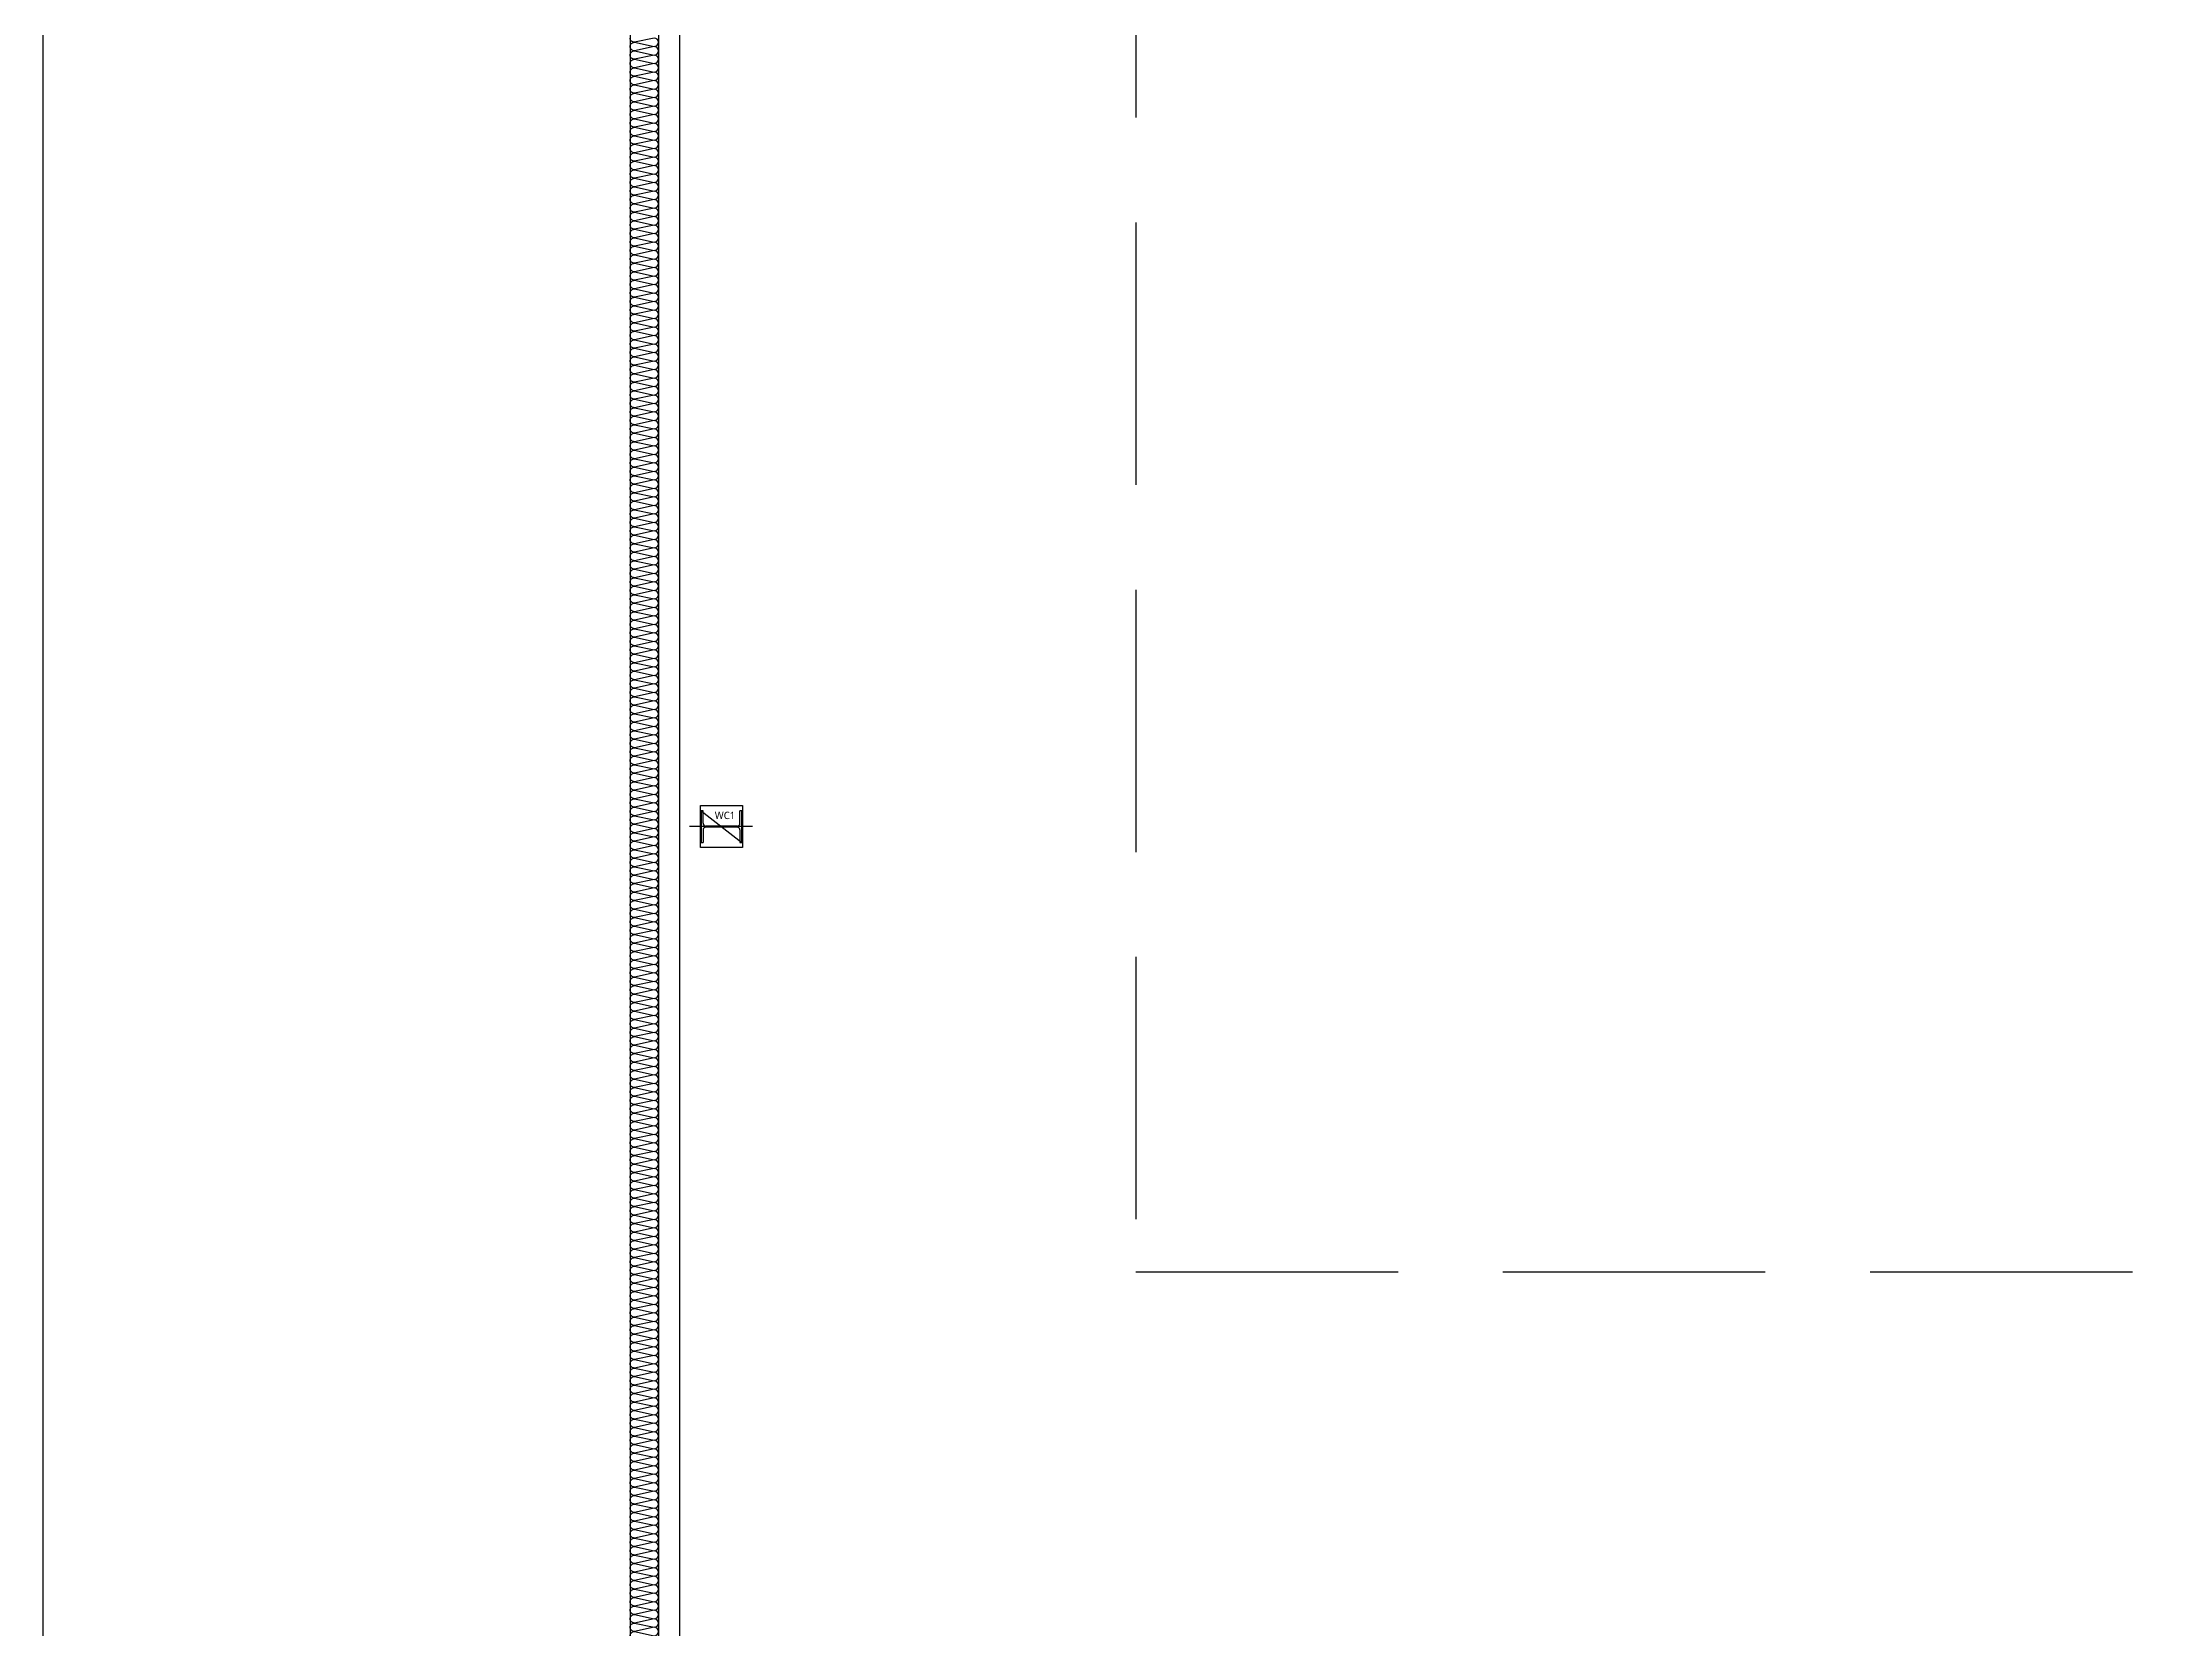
# Model space of a CAD drawing. Header units: millimetres. Extents: x 0 to 420500, y 0 to 297000.
# Drawn here: x 119534 to 129670, y 221182 to 228740 of the extents above; entities that cross this region are included whole.
import ezdxf
from ezdxf.xclip import XClip

# ---------------------------------------------------------------- set-up
doc = ezdxf.new("R2010")
doc.units = ezdxf.units.MM
doc.header["$LTSCALE"] = 5000
doc.header["$XCLIPFRAME"] = 0
doc.linetypes.add('DASH', pattern=[0.35, 0.25, -0.1])
doc.layers.add('arch', color=8, linetype='Continuous')
doc.layers.add('TRAY', color=3, linetype='Continuous')
doc.styles.add('스타일1', font='malgun.ttf')

# ---------------------------------------------------------------- blocks, each defined once
blk = doc.blocks.new('*U51')
at = {"color": 0}
for points in [[(-14883.3, 0, -0.414214), (-14898.3, 15), (-14883.3, 85, 1), (-14913.3, 85), (-14898.3, 15, -0.414214), (-14913.3, 0, 0.414214)], [(-14853.3, 0, -0.414214), (-14868.3, 15), (-14853.3, 85, 1), (-14883.3, 85), (-14868.3, 15, -0.414214), (-14883.3, 0, 0.414214)], [(-14823.3, 0, -0.414214), (-14838.3, 15), (-14823.3, 85, 1), (-14853.3, 85), (-14838.3, 15, -0.414214), (-14853.3, 0, 0.414214)], [(-14793.3, 0, -0.414214), (-14808.3, 15), (-14793.3, 85, 1), (-14823.3, 85), (-14808.3, 15, -0.414214), (-14823.3, 0, 0.414214)], [(-14763.3, 0, -0.414214), (-14778.3, 15), (-14763.3, 85, 1), (-14793.3, 85), (-14778.3, 15, -0.414214), (-14793.3, 0, 0.414214)], [(-14733.3, 0, -0.414214), (-14748.3, 15), (-14733.3, 85, 1), (-14763.3, 85), (-14748.3, 15, -0.414214), (-14763.3, 0, 0.414214)], [(-14703.3, 0, -0.414214), (-14718.3, 15), (-14703.3, 85, 1), (-14733.3, 85), (-14718.3, 15, -0.414214), (-14733.3, 0, 0.414214)], [(-14673.3, 0, -0.414214), (-14688.3, 15), (-14673.3, 85, 1), (-14703.3, 85), (-14688.3, 15, -0.414214), (-14703.3, 0, 0.414214)], [(-14643.3, 0, -0.414214), (-14658.3, 15), (-14643.3, 85, 1), (-14673.3, 85), (-14658.3, 15, -0.414214), (-14673.3, 0, 0.414214)], [(-14613.3, 0, -0.414214), (-14628.3, 15), (-14613.3, 85, 1), (-14643.3, 85), (-14628.3, 15, -0.414214), (-14643.3, 0, 0.414214)], [(-14583.3, 0, -0.414214), (-14598.3, 15), (-14583.3, 85, 1), (-14613.3, 85), (-14598.3, 15, -0.414214), (-14613.3, 0, 0.414214)], [(-14553.3, 0, -0.414214), (-14568.3, 15), (-14553.3, 85, 1), (-14583.3, 85), (-14568.3, 15, -0.414214), (-14583.3, 0, 0.414214)], [(-14523.3, 0, -0.414214), (-14538.3, 15), (-14523.3, 85, 1), (-14553.3, 85), (-14538.3, 15, -0.414214), (-14553.3, 0, 0.414214)], [(-14493.3, 0, -0.414214), (-14508.3, 15), (-14493.3, 85, 1), (-14523.3, 85), (-14508.3, 15, -0.414214), (-14523.3, 0, 0.414214)], [(-14463.3, 0, -0.414214), (-14478.3, 15), (-14463.3, 85, 1), (-14493.3, 85), (-14478.3, 15, -0.414214), (-14493.3, 0, 0.414214)], [(-14433.3, 0, -0.414214), (-14448.3, 15), (-14433.3, 85, 1), (-14463.3, 85), (-14448.3, 15, -0.414214), (-14463.3, 0, 0.414214)], [(-14403.3, 0, -0.414214), (-14418.3, 15), (-14403.3, 85, 1), (-14433.3, 85), (-14418.3, 15, -0.414214), (-14433.3, 0, 0.414214)], [(-14373.3, 0, -0.414214), (-14388.3, 15), (-14373.3, 85, 1), (-14403.3, 85), (-14388.3, 15, -0.414214), (-14403.3, 0, 0.414214)], [(-14343.3, 0, -0.414214), (-14358.3, 15), (-14343.3, 85, 1), (-14373.3, 85), (-14358.3, 15, -0.414214), (-14373.3, 0, 0.414214)], [(-14313.3, 0, -0.414214), (-14328.3, 15), (-14313.3, 85, 1), (-14343.3, 85), (-14328.3, 15, -0.414214), (-14343.3, 0, 0.414214)], [(-14283.3, 0, -0.414214), (-14298.3, 15), (-14283.3, 85, 1), (-14313.3, 85), (-14298.3, 15, -0.414214), (-14313.3, 0, 0.414214)], [(-14253.3, 0, -0.414214), (-14268.3, 15), (-14253.3, 85, 1), (-14283.3, 85), (-14268.3, 15, -0.414214), (-14283.3, 0, 0.414214)], [(-14223.3, 0, -0.414214), (-14238.3, 15), (-14223.3, 85, 1), (-14253.3, 85), (-14238.3, 15, -0.414214), (-14253.3, 0, 0.414214)], [(-14193.3, 0, -0.414214), (-14208.3, 15), (-14193.3, 85, 1), (-14223.3, 85), (-14208.3, 15, -0.414214), (-14223.3, 0, 0.414214)], [(-14163.3, 0, -0.414214), (-14178.3, 15), (-14163.3, 85, 1), (-14193.3, 85), (-14178.3, 15, -0.414214), (-14193.3, 0, 0.414214)], [(-14133.3, 0, -0.414214), (-14148.3, 15), (-14133.3, 85, 1), (-14163.3, 85), (-14148.3, 15, -0.414214), (-14163.3, 0, 0.414214)], [(-14103.3, 0, -0.414214), (-14118.3, 15), (-14103.3, 85, 1), (-14133.3, 85), (-14118.3, 15, -0.414214), (-14133.3, 0, 0.414214)], [(-14073.3, 0, -0.414214), (-14088.3, 15), (-14073.3, 85, 1), (-14103.3, 85), (-14088.3, 15, -0.414214), (-14103.3, 0, 0.414214)], [(-14043.3, 0, -0.414214), (-14058.3, 15), (-14043.3, 85, 1), (-14073.3, 85), (-14058.3, 15, -0.414214), (-14073.3, 0, 0.414214)], [(-14013.3, 0, -0.414214), (-14028.3, 15), (-14013.3, 85, 1), (-14043.3, 85), (-14028.3, 15, -0.414214), (-14043.3, 0, 0.414214)], [(-13983.3, 0, -0.414214), (-13998.3, 15), (-13983.3, 85, 1), (-14013.3, 85), (-13998.3, 15, -0.414214), (-14013.3, 0, 0.414214)], [(-13953.3, 0, -0.414214), (-13968.3, 15), (-13953.3, 85, 1), (-13983.3, 85), (-13968.3, 15, -0.414214), (-13983.3, 0, 0.414214)], [(-13923.3, 0, -0.414214), (-13938.3, 15), (-13923.3, 85, 1), (-13953.3, 85), (-13938.3, 15, -0.414214), (-13953.3, 0, 0.414214)], [(-13893.3, 0, -0.414214), (-13908.3, 15), (-13893.3, 85, 1), (-13923.3, 85), (-13908.3, 15, -0.414214), (-13923.3, 0, 0.414214)], [(-13863.3, 0, -0.414214), (-13878.3, 15), (-13863.3, 85, 1), (-13893.3, 85), (-13878.3, 15, -0.414214), (-13893.3, 0, 0.414214)], [(-13833.3, 0, -0.414214), (-13848.3, 15), (-13833.3, 85, 1), (-13863.3, 85), (-13848.3, 15, -0.414214), (-13863.3, 0, 0.414214)], [(-13803.3, 0, -0.414214), (-13818.3, 15), (-13803.3, 85, 1), (-13833.3, 85), (-13818.3, 15, -0.414214), (-13833.3, 0, 0.414214)], [(-13773.3, 0, -0.414214), (-13788.3, 15), (-13773.3, 85, 1), (-13803.3, 85), (-13788.3, 15, -0.414214), (-13803.3, 0, 0.414214)], [(-13743.3, 0, -0.414214), (-13758.3, 15), (-13743.3, 85, 1), (-13773.3, 85), (-13758.3, 15, -0.414214), (-13773.3, 0, 0.414214)], [(-13713.3, 0, -0.414214), (-13728.3, 15), (-13713.3, 85, 1), (-13743.3, 85), (-13728.3, 15, -0.414214), (-13743.3, 0, 0.414214)], [(-13683.3, 0, -0.414214), (-13698.3, 15), (-13683.3, 85, 1), (-13713.3, 85), (-13698.3, 15, -0.414214), (-13713.3, 0, 0.414214)], [(-13653.3, 0, -0.414214), (-13668.3, 15), (-13653.3, 85, 1), (-13683.3, 85), (-13668.3, 15, -0.414214), (-13683.3, 0, 0.414214)], [(-13623.3, 0, -0.414214), (-13638.3, 15), (-13623.3, 85, 1), (-13653.3, 85), (-13638.3, 15, -0.414214), (-13653.3, 0, 0.414214)], [(-13593.3, 0, -0.414214), (-13608.3, 15), (-13593.3, 85, 1), (-13623.3, 85), (-13608.3, 15, -0.414214), (-13623.3, 0, 0.414214)], [(-13563.3, 0, -0.414214), (-13578.3, 15), (-13563.3, 85, 1), (-13593.3, 85), (-13578.3, 15, -0.414214), (-13593.3, 0, 0.414214)], [(-13533.3, 0, -0.414214), (-13548.3, 15), (-13533.3, 85, 1), (-13563.3, 85), (-13548.3, 15, -0.414214), (-13563.3, 0, 0.414214)], [(-13503.3, 0, -0.414214), (-13518.3, 15), (-13503.3, 85, 1), (-13533.3, 85), (-13518.3, 15, -0.414214), (-13533.3, 0, 0.414214)], [(-13473.3, 0, -0.414214), (-13488.3, 15), (-13473.3, 85, 1), (-13503.3, 85), (-13488.3, 15, -0.414214), (-13503.3, 0, 0.414214)], [(-13443.3, 0, -0.414214), (-13458.3, 15), (-13443.3, 85, 1), (-13473.3, 85), (-13458.3, 15, -0.414214), (-13473.3, 0, 0.414214)], [(-13413.3, 0, -0.414214), (-13428.3, 15), (-13413.3, 85, 1), (-13443.3, 85), (-13428.3, 15, -0.414214), (-13443.3, 0, 0.414214)], [(-13383.3, 0, -0.414214), (-13398.3, 15), (-13383.3, 85, 1), (-13413.3, 85), (-13398.3, 15, -0.414214), (-13413.3, 0, 0.414214)], [(-13353.3, 0, -0.414214), (-13368.3, 15), (-13353.3, 85, 1), (-13383.3, 85), (-13368.3, 15, -0.414214), (-13383.3, 0, 0.414214)], [(-13323.3, 0, -0.414214), (-13338.3, 15), (-13323.3, 85, 1), (-13353.3, 85), (-13338.3, 15, -0.414214), (-13353.3, 0, 0.414214)], [(-13293.3, 0, -0.414214), (-13308.3, 15), (-13293.3, 85, 1), (-13323.3, 85), (-13308.3, 15, -0.414214), (-13323.3, 0, 0.414214)], [(-13263.3, 0, -0.414214), (-13278.3, 15), (-13263.3, 85, 1), (-13293.3, 85), (-13278.3, 15, -0.414214), (-13293.3, 0, 0.414214)], [(-13233.3, 0, -0.414214), (-13248.3, 15), (-13233.3, 85, 1), (-13263.3, 85), (-13248.3, 15, -0.414214), (-13263.3, 0, 0.414214)], [(-13203.3, 0, -0.414214), (-13218.3, 15), (-13203.3, 85, 1), (-13233.3, 85), (-13218.3, 15, -0.414214), (-13233.3, 0, 0.414214)], [(-13173.3, 0, -0.414214), (-13188.3, 15), (-13173.3, 85, 1), (-13203.3, 85), (-13188.3, 15, -0.414214), (-13203.3, 0, 0.414214)], [(-13143.3, 0, -0.414214), (-13158.3, 15), (-13143.3, 85, 1), (-13173.3, 85), (-13158.3, 15, -0.414214), (-13173.3, 0, 0.414214)], [(-13113.3, 0, -0.414214), (-13128.3, 15), (-13113.3, 85, 1), (-13143.3, 85), (-13128.3, 15, -0.414214), (-13143.3, 0, 0.414214)], [(-13083.3, 0, -0.414214), (-13098.3, 15), (-13083.3, 85, 1), (-13113.3, 85), (-13098.3, 15, -0.414214), (-13113.3, 0, 0.414214)], [(-13053.3, 0, -0.414214), (-13068.3, 15), (-13053.3, 85, 1), (-13083.3, 85), (-13068.3, 15, -0.414214), (-13083.3, 0, 0.414214)], [(-13023.3, 0, -0.414214), (-13038.3, 15), (-13023.3, 85, 1), (-13053.3, 85), (-13038.3, 15, -0.414214), (-13053.3, 0, 0.414214)], [(-12993.3, 0, -0.414214), (-13008.3, 15), (-12993.3, 85, 1), (-13023.3, 85), (-13008.3, 15, -0.414214), (-13023.3, 0, 0.414214)], [(-12963.3, 0, -0.414214), (-12978.3, 15), (-12963.3, 85, 1), (-12993.3, 85), (-12978.3, 15, -0.414214), (-12993.3, 0, 0.414214)], [(-12933.3, 0, -0.414214), (-12948.3, 15), (-12933.3, 85, 1), (-12963.3, 85), (-12948.3, 15, -0.414214), (-12963.3, 0, 0.414214)], [(-12903.3, 0, -0.414214), (-12918.3, 15), (-12903.3, 85, 1), (-12933.3, 85), (-12918.3, 15, -0.414214), (-12933.3, 0, 0.414214)], [(-12873.3, 0, -0.414214), (-12888.3, 15), (-12873.3, 85, 1), (-12903.3, 85), (-12888.3, 15, -0.414214), (-12903.3, 0, 0.414214)], [(-12843.3, 0, -0.414214), (-12858.3, 15), (-12843.3, 85, 1), (-12873.3, 85), (-12858.3, 15, -0.414214), (-12873.3, 0, 0.414214)], [(-12813.3, 0, -0.414214), (-12828.3, 15), (-12813.3, 85, 1), (-12843.3, 85), (-12828.3, 15, -0.414214), (-12843.3, 0, 0.414214)], [(-12783.3, 0, -0.414214), (-12798.3, 15), (-12783.3, 85, 1), (-12813.3, 85), (-12798.3, 15, -0.414214), (-12813.3, 0, 0.414214)], [(-12753.3, 0, -0.414214), (-12768.3, 15), (-12753.3, 85, 1), (-12783.3, 85), (-12768.3, 15, -0.414214), (-12783.3, 0, 0.414214)], [(-12723.3, 0, -0.414214), (-12738.3, 15), (-12723.3, 85, 1), (-12753.3, 85), (-12738.3, 15, -0.414214), (-12753.3, 0, 0.414214)], [(-12693.3, 0, -0.414214), (-12708.3, 15), (-12693.3, 85, 1), (-12723.3, 85), (-12708.3, 15, -0.414214), (-12723.3, 0, 0.414214)], [(-12663.3, 0, -0.414214), (-12678.3, 15), (-12663.3, 85, 1), (-12693.3, 85), (-12678.3, 15, -0.414214), (-12693.3, 0, 0.414214)], [(-12633.3, 0, -0.414214), (-12648.3, 15), (-12633.3, 85, 1), (-12663.3, 85), (-12648.3, 15, -0.414214), (-12663.3, 0, 0.414214)], [(-12603.3, 0, -0.414214), (-12618.3, 15), (-12603.3, 85, 1), (-12633.3, 85), (-12618.3, 15, -0.414214), (-12633.3, 0, 0.414214)], [(-12573.3, 0, -0.414214), (-12588.3, 15), (-12573.3, 85, 1), (-12603.3, 85), (-12588.3, 15, -0.414214), (-12603.3, 0, 0.414214)], [(-12543.3, 0, -0.414214), (-12558.3, 15), (-12543.3, 85, 1), (-12573.3, 85), (-12558.3, 15, -0.414214), (-12573.3, 0, 0.414214)], [(-12513.3, 0, -0.414214), (-12528.3, 15), (-12513.3, 85, 1), (-12543.3, 85), (-12528.3, 15, -0.414214), (-12543.3, 0, 0.414214)], [(-12483.3, 0, -0.414214), (-12498.3, 15), (-12483.3, 85, 1), (-12513.3, 85), (-12498.3, 15, -0.414214), (-12513.3, 0, 0.414214)], [(-12453.3, 0, -0.414214), (-12468.3, 15), (-12453.3, 85, 1), (-12483.3, 85), (-12468.3, 15, -0.414214), (-12483.3, 0, 0.414214)], [(-12423.3, 0, -0.414214), (-12438.3, 15), (-12423.3, 85, 1), (-12453.3, 85), (-12438.3, 15, -0.414214), (-12453.3, 0, 0.414214)], [(-12393.3, 0, -0.414214), (-12408.3, 15), (-12393.3, 85, 1), (-12423.3, 85), (-12408.3, 15, -0.414214), (-12423.3, 0, 0.414214)], [(-12363.3, 0, -0.414214), (-12378.3, 15), (-12363.3, 85, 1), (-12393.3, 85), (-12378.3, 15, -0.414214), (-12393.3, 0, 0.414214)], [(-12333.3, 0, -0.414214), (-12348.3, 15), (-12333.3, 85, 1), (-12363.3, 85), (-12348.3, 15, -0.414214), (-12363.3, 0, 0.414214)], [(-12303.3, 0, -0.414214), (-12318.3, 15), (-12303.3, 85, 1), (-12333.3, 85), (-12318.3, 15, -0.414214), (-12333.3, 0, 0.414214)], [(-12273.3, 0, -0.414214), (-12288.3, 15), (-12273.3, 85, 1), (-12303.3, 85), (-12288.3, 15, -0.414214), (-12303.3, 0, 0.414214)], [(-12243.3, 0, -0.414214), (-12258.3, 15), (-12243.3, 85, 1), (-12273.3, 85), (-12258.3, 15, -0.414214), (-12273.3, 0, 0.414214)], [(-12213.3, 0, -0.414214), (-12228.3, 15), (-12213.3, 85, 1), (-12243.3, 85), (-12228.3, 15, -0.414214), (-12243.3, 0, 0.414214)], [(-12183.3, 0, -0.414214), (-12198.3, 15), (-12183.3, 85, 1), (-12213.3, 85), (-12198.3, 15, -0.414214), (-12213.3, 0, 0.414214)], [(-12153.3, 0, -0.414214), (-12168.3, 15), (-12153.3, 85, 1), (-12183.3, 85), (-12168.3, 15, -0.414214), (-12183.3, 0, 0.414214)], [(-12123.3, 0, -0.414214), (-12138.3, 15), (-12123.3, 85, 1), (-12153.3, 85), (-12138.3, 15, -0.414214), (-12153.3, 0, 0.414214)], [(-12093.3, 0, -0.414214), (-12108.3, 15), (-12093.3, 85, 1), (-12123.3, 85), (-12108.3, 15, -0.414214), (-12123.3, 0, 0.414214)], [(-12063.3, 0, -0.414214), (-12078.3, 15), (-12063.3, 85, 1), (-12093.3, 85), (-12078.3, 15, -0.414214), (-12093.3, 0, 0.414214)], [(-12033.3, 0, -0.414214), (-12048.3, 15), (-12033.3, 85, 1), (-12063.3, 85), (-12048.3, 15, -0.414214), (-12063.3, 0, 0.414214)], [(-12003.3, 0, -0.414214), (-12018.3, 15), (-12003.3, 85, 1), (-12033.3, 85), (-12018.3, 15, -0.414214), (-12033.3, 0, 0.414214)], [(-11973.3, 0, -0.414214), (-11988.3, 15), (-11973.3, 85, 1), (-12003.3, 85), (-11988.3, 15, -0.414214), (-12003.3, 0, 0.414214)], [(-11943.3, 0, -0.414214), (-11958.3, 15), (-11943.3, 85, 1), (-11973.3, 85), (-11958.3, 15, -0.414214), (-11973.3, 0, 0.414214)], [(-11913.3, 0, -0.414214), (-11928.3, 15), (-11913.3, 85, 1), (-11943.3, 85), (-11928.3, 15, -0.414214), (-11943.3, 0, 0.414214)], [(-11883.3, 0, -0.414214), (-11898.3, 15), (-11883.3, 85, 1), (-11913.3, 85), (-11898.3, 15, -0.414214), (-11913.3, 0, 0.414214)], [(-11853.3, 0, -0.414214), (-11868.3, 15), (-11853.3, 85, 1), (-11883.3, 85), (-11868.3, 15, -0.414214), (-11883.3, 0, 0.414214)], [(-11823.3, 0, -0.414214), (-11838.3, 15), (-11823.3, 85, 1), (-11853.3, 85), (-11838.3, 15, -0.414214), (-11853.3, 0, 0.414214)], [(-11793.3, 0, -0.414214), (-11808.3, 15), (-11793.3, 85, 1), (-11823.3, 85), (-11808.3, 15, -0.414214), (-11823.3, 0, 0.414214)], [(-11763.3, 0, -0.414214), (-11778.3, 15), (-11763.3, 85, 1), (-11793.3, 85), (-11778.3, 15, -0.414214), (-11793.3, 0, 0.414214)], [(-11733.3, 0, -0.414214), (-11748.3, 15), (-11733.3, 85, 1), (-11763.3, 85), (-11748.3, 15, -0.414214), (-11763.3, 0, 0.414214)], [(-11703.3, 0, -0.414214), (-11718.3, 15), (-11703.3, 85, 1), (-11733.3, 85), (-11718.3, 15, -0.414214), (-11733.3, 0, 0.414214)], [(-11673.3, 0, -0.414214), (-11688.3, 15), (-11673.3, 85, 1), (-11703.3, 85), (-11688.3, 15, -0.414214), (-11703.3, 0, 0.414214)], [(-11643.3, 0, -0.414214), (-11658.3, 15), (-11643.3, 85, 1), (-11673.3, 85), (-11658.3, 15, -0.414214), (-11673.3, 0, 0.414214)], [(-11613.3, 0, -0.414214), (-11628.3, 15), (-11613.3, 85, 1), (-11643.3, 85), (-11628.3, 15, -0.414214), (-11643.3, 0, 0.414214)], [(-11583.3, 0, -0.414214), (-11598.3, 15), (-11583.3, 85, 1), (-11613.3, 85), (-11598.3, 15, -0.414214), (-11613.3, 0, 0.414214)], [(-11553.3, 0, -0.414214), (-11568.3, 15), (-11553.3, 85, 1), (-11583.3, 85), (-11568.3, 15, -0.414214), (-11583.3, 0, 0.414214)], [(-11523.3, 0, -0.414214), (-11538.3, 15), (-11523.3, 85, 1), (-11553.3, 85), (-11538.3, 15, -0.414214), (-11553.3, 0, 0.414214)], [(-11493.3, 0, -0.414214), (-11508.3, 15), (-11493.3, 85, 1), (-11523.3, 85), (-11508.3, 15, -0.414214), (-11523.3, 0, 0.414214)], [(-11463.3, 0, -0.414214), (-11478.3, 15), (-11463.3, 85, 1), (-11493.3, 85), (-11478.3, 15, -0.414214), (-11493.3, 0, 0.414214)], [(-11433.3, 0, -0.414214), (-11448.3, 15), (-11433.3, 85, 1), (-11463.3, 85), (-11448.3, 15, -0.414214), (-11463.3, 0, 0.414214)], [(-11403.3, 0, -0.414214), (-11418.3, 15), (-11403.3, 85, 1), (-11433.3, 85), (-11418.3, 15, -0.414214), (-11433.3, 0, 0.414214)], [(-11373.3, 0, -0.414214), (-11388.3, 15), (-11373.3, 85, 1), (-11403.3, 85), (-11388.3, 15, -0.414214), (-11403.3, 0, 0.414214)], [(-11343.3, 0, -0.414214), (-11358.3, 15), (-11343.3, 85, 1), (-11373.3, 85), (-11358.3, 15, -0.414214), (-11373.3, 0, 0.414214)], [(-11313.3, 0, -0.414214), (-11328.3, 15), (-11313.3, 85, 1), (-11343.3, 85), (-11328.3, 15, -0.414214), (-11343.3, 0, 0.414214)], [(-11283.3, 0, -0.414214), (-11298.3, 15), (-11283.3, 85, 1), (-11313.3, 85), (-11298.3, 15, -0.414214), (-11313.3, 0, 0.414214)], [(-11253.3, 0, -0.414214), (-11268.3, 15), (-11253.3, 85, 1), (-11283.3, 85), (-11268.3, 15, -0.414214), (-11283.3, 0, 0.414214)], [(-11223.3, 0, -0.414214), (-11238.3, 15), (-11223.3, 85, 1), (-11253.3, 85), (-11238.3, 15, -0.414214), (-11253.3, 0, 0.414214)], [(-11193.3, 0, -0.414214), (-11208.3, 15), (-11193.3, 85, 1), (-11223.3, 85), (-11208.3, 15, -0.414214), (-11223.3, 0, 0.414214)], [(-11163.3, 0, -0.414214), (-11178.3, 15), (-11163.3, 85, 1), (-11193.3, 85), (-11178.3, 15, -0.414214), (-11193.3, 0, 0.414214)], [(-11133.3, 0, -0.414214), (-11148.3, 15), (-11133.3, 85, 1), (-11163.3, 85), (-11148.3, 15, -0.414214), (-11163.3, 0, 0.414214)], [(-11103.3, 0, -0.414214), (-11118.3, 15), (-11103.3, 85, 1), (-11133.3, 85), (-11118.3, 15, -0.414214), (-11133.3, 0, 0.414214)], [(-11073.3, 0, -0.414214), (-11088.3, 15), (-11073.3, 85, 1), (-11103.3, 85), (-11088.3, 15, -0.414214), (-11103.3, 0, 0.414214)], [(-11043.3, 0, -0.414214), (-11058.3, 15), (-11043.3, 85, 1), (-11073.3, 85), (-11058.3, 15, -0.414214), (-11073.3, 0, 0.414214)], [(-11013.3, 0, -0.414214), (-11028.3, 15), (-11013.3, 85, 1), (-11043.3, 85), (-11028.3, 15, -0.414214), (-11043.3, 0, 0.414214)], [(-10983.3, 0, -0.414214), (-10998.3, 15), (-10983.3, 85, 1), (-11013.3, 85), (-10998.3, 15, -0.414214), (-11013.3, 0, 0.414214)], [(-10953.3, 0, -0.414214), (-10968.3, 15), (-10953.3, 85, 1), (-10983.3, 85), (-10968.3, 15, -0.414214), (-10983.3, 0, 0.414214)], [(-10923.3, 0, -0.414214), (-10938.3, 15), (-10923.3, 85, 1), (-10953.3, 85), (-10938.3, 15, -0.414214), (-10953.3, 0, 0.414214)], [(-10893.3, 0, -0.414214), (-10908.3, 15), (-10893.3, 85, 1), (-10923.3, 85), (-10908.3, 15, -0.414214), (-10923.3, 0, 0.414214)], [(-10863.3, 0, -0.414214), (-10878.3, 15), (-10863.3, 85, 1), (-10893.3, 85), (-10878.3, 15, -0.414214), (-10893.3, 0, 0.414214)], [(-10833.3, 0, -0.414214), (-10848.3, 15), (-10833.3, 85, 1), (-10863.3, 85), (-10848.3, 15, -0.414214), (-10863.3, 0, 0.414214)], [(-10803.3, 0, -0.414214), (-10818.3, 15), (-10803.3, 85, 1), (-10833.3, 85), (-10818.3, 15, -0.414214), (-10833.3, 0, 0.414214)], [(-10773.3, 0, -0.414214), (-10788.3, 15), (-10773.3, 85, 1), (-10803.3, 85), (-10788.3, 15, -0.414214), (-10803.3, 0, 0.414214)], [(-10743.3, 0, -0.414214), (-10758.3, 15), (-10743.3, 85, 1), (-10773.3, 85), (-10758.3, 15, -0.414214), (-10773.3, 0, 0.414214)], [(-10713.3, 0, -0.414214), (-10728.3, 15), (-10713.3, 85, 1), (-10743.3, 85), (-10728.3, 15, -0.414214), (-10743.3, 0, 0.414214)], [(-10683.3, 0, -0.414214), (-10698.3, 15), (-10683.3, 85, 1), (-10713.3, 85), (-10698.3, 15, -0.414214), (-10713.3, 0, 0.414214)], [(-10653.3, 0, -0.414214), (-10668.3, 15), (-10653.3, 85, 1), (-10683.3, 85), (-10668.3, 15, -0.414214), (-10683.3, 0, 0.414214)], [(-10623.3, 0, -0.414214), (-10638.3, 15), (-10623.3, 85, 1), (-10653.3, 85), (-10638.3, 15, -0.414214), (-10653.3, 0, 0.414214)], [(-10593.3, 0, -0.414214), (-10608.3, 15), (-10593.3, 85, 1), (-10623.3, 85), (-10608.3, 15, -0.414214), (-10623.3, 0, 0.414214)], [(-10563.3, 0, -0.414214), (-10578.3, 15), (-10563.3, 85, 1), (-10593.3, 85), (-10578.3, 15, -0.414214), (-10593.3, 0, 0.414214)], [(-10533.3, 0, -0.414214), (-10548.3, 15), (-10533.3, 85, 1), (-10563.3, 85), (-10548.3, 15, -0.414214), (-10563.3, 0, 0.414214)], [(-10503.3, 0, -0.414214), (-10518.3, 15), (-10503.3, 85, 1), (-10533.3, 85), (-10518.3, 15, -0.414214), (-10533.3, 0, 0.414214)], [(-10473.3, 0, -0.414214), (-10488.3, 15), (-10473.3, 85, 1), (-10503.3, 85), (-10488.3, 15, -0.414214), (-10503.3, 0, 0.414214)], [(-10443.3, 0, -0.414214), (-10458.3, 15), (-10443.3, 85, 1), (-10473.3, 85), (-10458.3, 15, -0.414214), (-10473.3, 0, 0.414214)], [(-10413.3, 0, -0.414214), (-10428.3, 15), (-10413.3, 85, 1), (-10443.3, 85), (-10428.3, 15, -0.414214), (-10443.3, 0, 0.414214)], [(-10383.3, 0, -0.414214), (-10398.3, 15), (-10383.3, 85, 1), (-10413.3, 85), (-10398.3, 15, -0.414214), (-10413.3, 0, 0.414214)], [(-10353.3, 0, -0.414214), (-10368.3, 15), (-10353.3, 85, 1), (-10383.3, 85), (-10368.3, 15, -0.414214), (-10383.3, 0, 0.414214)], [(-10323.3, 0, -0.414214), (-10338.3, 15), (-10323.3, 85, 1), (-10353.3, 85), (-10338.3, 15, -0.414214), (-10353.3, 0, 0.414214)], [(-10293.3, 0, -0.414214), (-10308.3, 15), (-10293.3, 85, 1), (-10323.3, 85), (-10308.3, 15, -0.414214), (-10323.3, 0, 0.414214)], [(-10263.3, 0, -0.414214), (-10278.3, 15), (-10263.3, 85, 1), (-10293.3, 85), (-10278.3, 15, -0.414214), (-10293.3, 0, 0.414214)], [(-10233.3, 0, -0.414214), (-10248.3, 15), (-10233.3, 85, 1), (-10263.3, 85), (-10248.3, 15, -0.414214), (-10263.3, 0, 0.414214)], [(-10203.3, 0, -0.414214), (-10218.3, 15), (-10203.3, 85, 1), (-10233.3, 85), (-10218.3, 15, -0.414214), (-10233.3, 0, 0.414214)], [(-10173.3, 0, -0.414214), (-10188.3, 15), (-10173.3, 85, 1), (-10203.3, 85), (-10188.3, 15, -0.414214), (-10203.3, 0, 0.414214)], [(-10143.3, 0, -0.414214), (-10158.3, 15), (-10143.3, 85, 1), (-10173.3, 85), (-10158.3, 15, -0.414214), (-10173.3, 0, 0.414214)], [(-10113.3, 0, -0.414214), (-10128.3, 15), (-10113.3, 85, 1), (-10143.3, 85), (-10128.3, 15, -0.414214), (-10143.3, 0, 0.414214)], [(-10083.3, 0, -0.414214), (-10098.3, 15), (-10083.3, 85, 1), (-10113.3, 85), (-10098.3, 15, -0.414214), (-10113.3, 0, 0.414214)], [(-10053.3, 0, -0.414214), (-10068.3, 15), (-10053.3, 85, 1), (-10083.3, 85), (-10068.3, 15, -0.414214), (-10083.3, 0, 0.414214)], [(-10023.3, 0, -0.414214), (-10038.3, 15), (-10023.3, 85, 1), (-10053.3, 85), (-10038.3, 15, -0.414214), (-10053.3, 0, 0.414214)], [(-9993.3, 0, -0.414214), (-10008.3, 15), (-9993.3, 85, 1), (-10023.3, 85), (-10008.3, 15, -0.414214), (-10023.3, 0, 0.414214)], [(-9963.3, 0, -0.414214), (-9978.3, 15), (-9963.3, 85, 1), (-9993.3, 85), (-9978.3, 15, -0.414214), (-9993.3, 0, 0.414214)], [(-9933.3, 0, -0.414214), (-9948.3, 15), (-9933.3, 85, 1), (-9963.3, 85), (-9948.3, 15, -0.414214), (-9963.3, 0, 0.414214)], [(-9903.3, 0, -0.414214), (-9918.3, 15), (-9903.3, 85, 1), (-9933.3, 85), (-9918.3, 15, -0.414214), (-9933.3, 0, 0.414214)], [(-9873.3, 0, -0.414214), (-9888.3, 15), (-9873.3, 85, 1), (-9903.3, 85), (-9888.3, 15, -0.414214), (-9903.3, 0, 0.414214)], [(-9843.3, 0, -0.414214), (-9858.3, 15), (-9843.3, 85, 1), (-9873.3, 85), (-9858.3, 15, -0.414214), (-9873.3, 0, 0.414214)], [(-9813.3, 0, -0.414214), (-9828.3, 15), (-9813.3, 85, 1), (-9843.3, 85), (-9828.3, 15, -0.414214), (-9843.3, 0, 0.414214)], [(-9783.3, 0, -0.414214), (-9798.3, 15), (-9783.3, 85, 1), (-9813.3, 85), (-9798.3, 15, -0.414214), (-9813.3, 0, 0.414214)], [(-9753.3, 0, -0.414214), (-9768.3, 15), (-9753.3, 85, 1), (-9783.3, 85), (-9768.3, 15, -0.414214), (-9783.3, 0, 0.414214)], [(-9723.3, 0, -0.414214), (-9738.3, 15), (-9723.3, 85, 1), (-9753.3, 85), (-9738.3, 15, -0.414214), (-9753.3, 0, 0.414214)], [(-9693.3, 0, -0.414214), (-9708.3, 15), (-9693.3, 85, 1), (-9723.3, 85), (-9708.3, 15, -0.414214), (-9723.3, 0, 0.414214)], [(-9663.3, 0, -0.414214), (-9678.3, 15), (-9663.3, 85, 1), (-9693.3, 85), (-9678.3, 15, -0.414214), (-9693.3, 0, 0.414214)], [(-9633.3, 0, -0.414214), (-9648.3, 15), (-9633.3, 85, 1), (-9663.3, 85), (-9648.3, 15, -0.414214), (-9663.3, 0, 0.414214)], [(-9603.3, 0, -0.414214), (-9618.3, 15), (-9603.3, 85, 1), (-9633.3, 85), (-9618.3, 15, -0.414214), (-9633.3, 0, 0.414214)], [(-9573.3, 0, -0.414214), (-9588.3, 15), (-9573.3, 85, 1), (-9603.3, 85), (-9588.3, 15, -0.414214), (-9603.3, 0, 0.414214)], [(-9543.3, 0, -0.414214), (-9558.3, 15), (-9543.3, 85, 1), (-9573.3, 85), (-9558.3, 15, -0.414214), (-9573.3, 0, 0.414214)], [(-9513.3, 0, -0.414214), (-9528.3, 15), (-9513.3, 85, 1), (-9543.3, 85), (-9528.3, 15, -0.414214), (-9543.3, 0, 0.414214)], [(-9483.3, 0, -0.414214), (-9498.3, 15), (-9483.3, 85, 1), (-9513.3, 85), (-9498.3, 15, -0.414214), (-9513.3, 0, 0.414214)], [(-9453.3, 0, -0.414214), (-9468.3, 15), (-9453.3, 85, 1), (-9483.3, 85), (-9468.3, 15, -0.414214), (-9483.3, 0, 0.414214)], [(-9423.3, 0, -0.414214), (-9438.3, 15), (-9423.3, 85, 1), (-9453.3, 85), (-9438.3, 15, -0.414214), (-9453.3, 0, 0.414214)], [(-9393.3, 0, -0.414214), (-9408.3, 15), (-9393.3, 85, 1), (-9423.3, 85), (-9408.3, 15, -0.414214), (-9423.3, 0, 0.414214)], [(-9363.3, 0, -0.414214), (-9378.3, 15), (-9363.3, 85, 1), (-9393.3, 85), (-9378.3, 15, -0.414214), (-9393.3, 0, 0.414214)], [(-9333.3, 0, -0.414214), (-9348.3, 15), (-9333.3, 85, 1), (-9363.3, 85), (-9348.3, 15, -0.414214), (-9363.3, 0, 0.414214)], [(-9303.3, 0, -0.414214), (-9318.3, 15), (-9303.3, 85, 1), (-9333.3, 85), (-9318.3, 15, -0.414214), (-9333.3, 0, 0.414214)], [(-9273.3, 0, -0.414214), (-9288.3, 15), (-9273.3, 85, 1), (-9303.3, 85), (-9288.3, 15, -0.414214), (-9303.3, 0, 0.414214)]]:
    blk.add_lwpolyline(points, format="xyb", dxfattribs=at)
blk = doc.blocks.new('*U117')
at = {"color": 0}
for p, q in [((59, 185), (0, 185)), ((72, 172), (72, 22)), ((78, 172), (78, 22)), ((91, 185), (150, 185)), ((59, 9), (0, 9)), ((91, 9), (150, 9))]:
    blk.add_line(p, q, dxfattribs=at)
for points in [[(150, 185), (150, 194), (0, 194), (0, 185)], [(0, 9), (0, 0), (150, 0), (150, 9)]]:
    blk.add_lwpolyline(points, dxfattribs=at)
for centre, start, end in [((59, 172), 0, 90), ((91, 172), 90, 180), ((59, 22), 270, 0), ((91, 22), 180, 270)]:
    blk.add_arc(centre, 13, start, end, dxfattribs=at)
blk = doc.blocks.new('S-WC1')
at = {"color": 0}
for p, q in [((0, 147), (0, -153)), ((-75, -97), (75, 97))]:
    blk.add_line(p, q, dxfattribs=at)
blk.add_lwpolyline([(-100, 100), (100, 100), (100, -100), (-100, -100)], close=True, dxfattribs=at)
blk.add_blockref('*U117', (-75, -97), dxfattribs=at)
at = {"color": 0, "style": '스타일1'}
blk.add_text('WC1', height=35, rotation=90, dxfattribs=at).set_placement((-36, -32))
blk = doc.blocks.new('XR-PLAN', base_point=(461, 408))
at = {"layer": 'arch'}
for p, q in [((38265, 87835), (38265, 41483)), ((41065, 71400), (41065, 42465)), ((41200, 71400), (41200, 42600))]:
    blk.add_line(p, q, dxfattribs=at)
blk.add_lwpolyline([(57945, 86100), (41300, 86100), (41300, 42700), (48610, 42700)], dxfattribs=at)
at = {"layer": 'arch', "linetype": 'DASH'}
blk.add_lwpolyline([(43474, 58029), (87474, 58029), (87474, 70029), (43474, 70029)], close=True, dxfattribs=at)
blk.add_lwpolyline([(43474, 58029), (87474, 58029), (87474, 70029), (43474, 70029)], close=True, dxfattribs=at)
at = {"layer": 'arch', "xscale": 1.35, "yscale": 1.35, "zscale": 1.35, "rotation": 270}
blk.add_blockref('*U51', (41065, 43775), dxfattribs=at)
at = {"layer": 'arch', "rotation": 270}
blk.add_blockref('S-WC1', (41500, 60150), dxfattribs=at)
blk = doc.blocks.new('XR-배치도', base_point=(461, 408))
ref = blk.add_blockref('XR-PLAN', (281311, 275111), dxfattribs=dict(rotation=47.15620461600879))
XClip(ref).set_block_clipping_path([(10268.6550578449, 25854.0591988688), (121697.9567652801, 114201.9318804346)])

msp = doc.modelspace()

# ---------------------------------------------------------------- block references
at = {"layer": 'TRAY'}
ref = msp.add_blockref('XR-배치도', (-310663, 184385), dxfattribs=dict(at, rotation=312.8437953840571))
XClip(ref).set_block_clipping_path([(355016.7243769546, 126994.5435289501), (152650.6807000034, 314675.0815890764), (386231.3503509208, 566532.8207304992), (588597.394027872, 378852.2826703729)])

doc.saveas('drawing.dxf')
